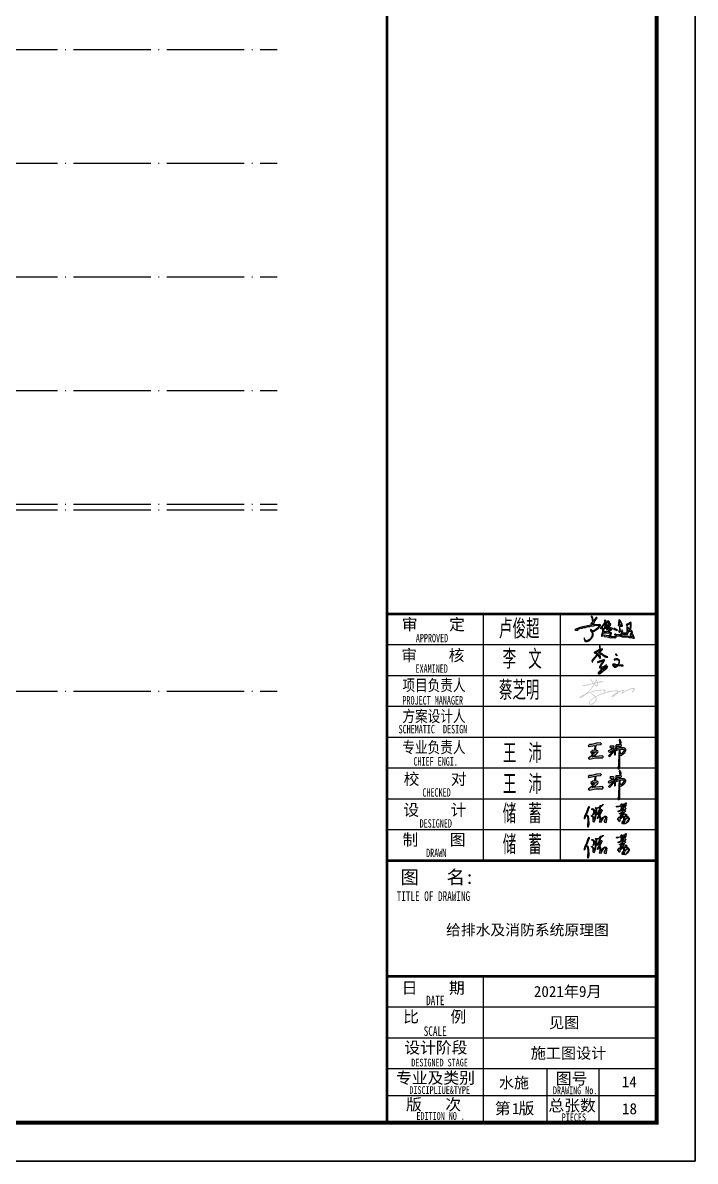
# Model space of a CAD drawing. Extents: x 27938 to 1507990, y 110129 to 923079.
# Drawn here: x 1298122 to 1315558, y 644286 to 673826 of the extents above; entities that cross this region are included whole.
import ezdxf
from ezdxf.enums import TextEntityAlignment as Align

# ---------------------------------------------------------------- set-up
doc = ezdxf.new("R2010")
doc.units = 0
doc.header["$LTSCALE"] = 1000
doc.header["$MEASUREMENT"] = 0
doc.linetypes.add('DASH', pattern=[0.35, 0.25, -0.1])
doc.linetypes.add('DOTE', pattern=[2.42, 2, -0.2, 0.02, -0.2])
for name, color, linetype in [('TWT', 7, 'Continuous'), ('TWT_TITLE', 7, 'Continuous'), ('图框', 140, 'Continuous'), ('图签文字', 147, 'Continuous'), ('电子签名-李文', 7, 'DASH'), ('签名-水', 7, 'Continuous')]:
    doc.layers.add(name, color=color, linetype=linetype)
doc.layers.add('可改文字', color=6, linetype='Continuous', lineweight=18)
doc.layers.add('图签', color=147, linetype='Continuous', lineweight=18)
doc.styles.add('宋体', font='', dxfattribs={"height": 50})
doc.styles.add('建筑图签-1', font='simhei.ttf', dxfattribs={"width": 0.7})
doc.styles.add('建筑图签-2', font='TXT.shx', dxfattribs={"width": 0.5, "bigfont": 'HZTXT.shx'})
doc.styles.get('宋体').set_extended_font_data('SimSun')

# ---------------------------------------------------------------- blocks, each defined once
blk = doc.blocks.new('ljc')
at = {"linetype": 'Continuous'}
h = blk.add_hatch(color=0, dxfattribs=at)
h.paths.add_polyline_path([(2022.8, 1567.7), (2018.8, 1563.7), (2019.8, 1561.7), (2023.8, 1561.7), (2021.8, 1551.7), (1954.8, 1537.7), (1932.8, 1529.7), (1929.8, 1526.7), (1928.8, 1524.7), (1930.8, 1522.7), (1943.8, 1523.7), (1945.8, 1525.7), (1941.8, 1527.7), (1959.8, 1534.7), (1966.8, 1534.7), (1974.8, 1537.7), (1984.8, 1538.7), (1997.8, 1542.7), (2009.8, 1543.7), (2017.8, 1546.7), (2024.8, 1545.7), (2034.8, 1548.7), (2060.8, 1549.7), (2051.8, 1536.7), (2041.8, 1527.7), (2027.8, 1520.7), (2022.8, 1520.7), (2017.8, 1525.7), (2014.8, 1526.7), (2012.8, 1524.7), (2012.8, 1520.7), (2018.8, 1515.7), (2021.8, 1507.7), (2021.8, 1493.7), (2011.8, 1476.7), (1999.8, 1468.7), (1987.8, 1466.7), (1981.8, 1472.7), (1979.8, 1479.7), (1977.8, 1481.7), (1977.8, 1474.7), (1980.8, 1467.7), (1987.8, 1462.7), (1993.8, 1462.7), (2004.8, 1466.7), (2017.8, 1477.7), (2026.8, 1492.7), (2027.8, 1503.7), (2024.8, 1516.7), (2032.8, 1517.7), (2053.8, 1532.7), (2066.8, 1548.7), (2066.8, 1551.7), (2063.8, 1554.7), (2028.8, 1552.7), (2035.8, 1574.7), (2048.8, 1590.7), (2046.8, 1592.7), (2042.8, 1591.7), (2027.8, 1572.7), (2024.8, 1588.7), (2020.8, 1596.7), (2017.8, 1598.7), (2016.8, 1596.7), (2019.8, 1589.7)])
h.paths.add_polyline_path([(2080.8, 1521.7), (2080.8, 1527.7), (2074.8, 1540.7), (2092.8, 1561.7), (2096.8, 1571.7), (2093.8, 1576.7), (2086.8, 1575.7), (2088.8, 1571.7), (2091.8, 1571.7), (2090.8, 1566.7), (2079.8, 1550.7), (2065.8, 1536.7), (2064.8, 1534.7), (2066.8, 1532.7), (2072.8, 1534.7), (2076.8, 1522.7), (2076.8, 1512.7), (2071.8, 1495.7), (2071.8, 1491.7), (2073.8, 1489.7), (2077.8, 1493.7), (2082.8, 1509.7), (2098.8, 1509.7), (2118.8, 1506.7), (2118.8, 1499.7), (2115.8, 1495.7), (2107.8, 1492.7), (2086.8, 1495.7), (2083.8, 1491.7), (2086.8, 1488.7), (2102.8, 1487.7), (2121.8, 1482.7), (2139.8, 1483.7), (2147.8, 1481.7), (2151.8, 1485.7), (2151.8, 1490.7), (2147.8, 1487.7), (2124.8, 1487.7), (2113.8, 1489.7), (2123.8, 1498.7), (2125.8, 1508.7), (2120.8, 1511.7), (2118.8, 1510.7), (2107.8, 1513.7), (2123.8, 1522.7), (2131.8, 1531.7), (2129.8, 1534.7), (2120.8, 1535.7), (2114.8, 1532.7), (2108.8, 1532.7), (2122.8, 1554.7), (2120.8, 1558.7), (2113.8, 1556.7), (2115.8, 1563.7), (2114.8, 1568.7), (2110.8, 1572.7), (2104.8, 1571.7), (2092.8, 1553.7)])
h.paths.add_polyline_path([(2088.8, 1534.7), (2096.8, 1534.7), (2111.8, 1550.7), (2115.8, 1551.7), (2110.8, 1542.7), (2098.8, 1527.7), (2100.8, 1525.7), (2113.8, 1527.7), (2120.8, 1530.7), (2123.8, 1529.7), (2117.8, 1523.7), (2100.8, 1514.7), (2083.8, 1513.7), (2083.8, 1517.7)], flags=16)
h.paths.add_polyline_path([(2092.8, 1536.7), (2094.8, 1539.7), (2102.8, 1545.7), (2095.8, 1536.7)], flags=16)
h.paths.add_polyline_path([(2092.8, 1543.7), (2093.8, 1548.7), (2105.8, 1567.7), (2108.8, 1568.7), (2110.8, 1566.7), (2107.8, 1553.7), (2103.8, 1549.7)], flags=16)
h.paths.add_polyline_path([(2140.8, 1533.7), (2137.8, 1532.7), (2136.8, 1530.7), (2141.8, 1526.7), (2154.8, 1521.7), (2157.8, 1522.7), (2152.8, 1527.7)])
h.paths.add_polyline_path([(2174.8, 1521.7), (2172.8, 1523.7), (2171.8, 1545.7), (2182.8, 1544.7), (2184.8, 1546.7), (2182.8, 1556.7), (2177.8, 1565.7), (2176.8, 1560.7), (2179.8, 1555.7), (2180.8, 1549.7), (2174.8, 1549.7), (2169.8, 1553.7), (2168.8, 1573.7), (2170.8, 1573.7), (2174.8, 1568.7), (2175.8, 1570.7), (2169.8, 1578.7), (2166.8, 1578.7), (2164.8, 1576.7), (2163.8, 1561.7), (2165.8, 1552.7), (2162.8, 1552.7), (2161.8, 1550.7), (2166.8, 1546.7), (2168.8, 1536.7), (2168.8, 1523.7), (2165.8, 1520.7), (2164.8, 1516.7), (2167.8, 1512.7), (2169.8, 1512.7), (2172.8, 1516.7), (2179.8, 1516.7), (2177.8, 1501.7), (2174.8, 1499.7), (2166.8, 1498.7), (2174.8, 1495.7), (2179.8, 1496.7), (2182.8, 1499.7), (2183.8, 1510.7), (2186.8, 1520.7), (2184.8, 1522.7)])
h.paths.add_polyline_path([(2232.8, 1541.7), (2232.8, 1563.7), (2230.8, 1566.7), (2214.8, 1557.7), (2209.8, 1556.7), (2205.8, 1551.7), (2210.8, 1547.7), (2210.8, 1550.7), (2228.8, 1559.7), (2227.8, 1541.7), (2226.8, 1536.7), (2223.8, 1532.7), (2219.8, 1533.7), (2212.8, 1541.7), (2210.8, 1542.7), (2208.8, 1540.7), (2208.8, 1507.7), (2188.8, 1507.7), (2186.8, 1505.7), (2190.8, 1502.7), (2212.8, 1502.7), (2216.8, 1510.7), (2221.8, 1515.7), (2231.8, 1517.7), (2233.8, 1512.7), (2233.8, 1504.7), (2226.8, 1504.7), (2231.8, 1501.7), (2231.8, 1499.7), (2227.8, 1496.7), (2228.8, 1492.7), (2238.8, 1494.7), (2242.8, 1488.7), (2242.8, 1485.7), (2211.8, 1491.7), (2188.8, 1491.7), (2178.8, 1493.7), (2175.8, 1495.7), (2166.8, 1495.7), (2163.8, 1497.7), (2153.8, 1498.7), (2146.8, 1502.7), (2143.8, 1502.7), (2142.8, 1500.7), (2143.8, 1497.7), (2152.8, 1493.7), (2173.8, 1490.7), (2185.8, 1486.7), (2210.8, 1486.7), (2221.8, 1483.7), (2229.8, 1483.7), (2242.8, 1479.7), (2248.8, 1479.7), (2250.8, 1481.7), (2243.8, 1495.7), (2245.8, 1498.7), (2237.8, 1502.7), (2238.8, 1512.7), (2236.8, 1519.7), (2232.8, 1522.7), (2223.8, 1521.7), (2213.8, 1515.7), (2211.8, 1521.7), (2212.8, 1535.7), (2219.8, 1529.7), (2227.8, 1529.7), (2229.8, 1531.7)])
at = {"color": 0, "linetype": 'Continuous', "elevation": 16426272}
for points in [[(1929.8, 1526.7), (1928.8, 1524.7), (1930.8, 1522.7), (1943.8, 1523.7), (1945.8, 1525.7), (1941.8, 1527.7), (1959.8, 1534.7), (1966.8, 1534.7), (1974.8, 1537.7), (1984.8, 1538.7), (1997.8, 1542.7), (2009.8, 1543.7), (2017.8, 1546.7), (2024.8, 1545.7), (2034.8, 1548.7), (2060.8, 1549.7), (2051.8, 1536.7), (2041.8, 1527.7), (2027.8, 1520.7), (2022.8, 1520.7), (2017.8, 1525.7), (2014.8, 1526.7), (2012.8, 1524.7), (2012.8, 1520.7), (2018.8, 1515.7), (2021.8, 1507.7), (2021.8, 1493.7), (2011.8, 1476.7), (1999.8, 1468.7), (1987.8, 1466.7), (1981.8, 1472.7), (1979.8, 1479.7), (1977.8, 1481.7), (1977.8, 1474.7), (1980.8, 1467.7), (1987.8, 1462.7), (1993.8, 1462.7), (2004.8, 1466.7), (2017.8, 1477.7), (2026.8, 1492.7), (2027.8, 1503.7), (2024.8, 1516.7), (2032.8, 1517.7), (2053.8, 1532.7), (2066.8, 1548.7), (2066.8, 1551.7), (2063.8, 1554.7), (2028.8, 1552.7), (2035.8, 1574.7), (2048.8, 1590.7), (2046.8, 1592.7), (2042.8, 1591.7), (2027.8, 1572.7), (2024.8, 1588.7), (2020.8, 1596.7), (2017.8, 1598.7), (2016.8, 1596.7), (2019.8, 1589.7), (2022.8, 1567.7), (2018.8, 1563.7), (2019.8, 1561.7), (2023.8, 1561.7), (2021.8, 1551.7), (1954.8, 1537.7), (1932.8, 1529.7), (1929.8, 1526.7)], [(2015.8, 1560.7), (2014.8, 1559.7), (2016.8, 1559.7), (2015.8, 1560.7)], [(2016.8, 1561.7), (2015.8, 1560.7), (2018.8, 1560.7), (2016.8, 1561.7)], [(2065.8, 1536.7), (2064.8, 1534.7), (2066.8, 1532.7), (2072.8, 1534.7), (2076.8, 1522.7), (2076.8, 1512.7), (2071.8, 1495.7), (2071.8, 1491.7), (2073.8, 1489.7), (2077.8, 1493.7), (2082.8, 1509.7), (2098.8, 1509.7), (2118.8, 1506.7), (2118.8, 1499.7), (2115.8, 1495.7), (2107.8, 1492.7), (2086.8, 1495.7), (2083.8, 1491.7), (2086.8, 1488.7), (2102.8, 1487.7), (2121.8, 1482.7), (2139.8, 1483.7), (2147.8, 1481.7), (2151.8, 1485.7), (2151.8, 1490.7), (2147.8, 1487.7), (2124.8, 1487.7), (2113.8, 1489.7), (2123.8, 1498.7), (2125.8, 1508.7), (2120.8, 1511.7), (2118.8, 1510.7), (2107.8, 1513.7), (2123.8, 1522.7), (2131.8, 1531.7), (2129.8, 1534.7), (2120.8, 1535.7), (2114.8, 1532.7), (2108.8, 1532.7), (2122.8, 1554.7), (2120.8, 1558.7), (2113.8, 1556.7), (2115.8, 1563.7), (2114.8, 1568.7), (2110.8, 1572.7), (2104.8, 1571.7), (2092.8, 1553.7), (2080.8, 1521.7), (2080.8, 1527.7), (2074.8, 1540.7), (2092.8, 1561.7), (2096.8, 1571.7), (2093.8, 1576.7), (2086.8, 1575.7), (2088.8, 1571.7), (2091.8, 1571.7), (2090.8, 1566.7), (2079.8, 1550.7), (2065.8, 1536.7)], [(2083.8, 1513.7), (2083.8, 1517.7), (2088.8, 1534.7), (2096.8, 1534.7), (2111.8, 1550.7), (2115.8, 1551.7), (2110.8, 1542.7), (2098.8, 1527.7), (2100.8, 1525.7), (2113.8, 1527.7), (2120.8, 1530.7), (2123.8, 1529.7), (2117.8, 1523.7), (2100.8, 1514.7), (2083.8, 1513.7)], [(2092.8, 1543.7), (2093.8, 1548.7), (2105.8, 1567.7), (2108.8, 1568.7), (2110.8, 1566.7), (2107.8, 1553.7), (2103.8, 1549.7), (2092.8, 1543.7)], [(2092.8, 1536.7), (2094.8, 1539.7), (2102.8, 1545.7), (2095.8, 1536.7), (2092.8, 1536.7)], [(2143.8, 1502.7), (2142.8, 1500.7), (2143.8, 1497.7), (2152.8, 1493.7), (2173.8, 1490.7), (2185.8, 1486.7), (2210.8, 1486.7), (2221.8, 1483.7), (2229.8, 1483.7), (2242.8, 1479.7), (2248.8, 1479.7), (2250.8, 1481.7), (2243.8, 1495.7), (2245.8, 1498.7), (2237.8, 1502.7), (2238.8, 1512.7), (2236.8, 1519.7), (2232.8, 1522.7), (2223.8, 1521.7), (2213.8, 1515.7), (2211.8, 1521.7), (2212.8, 1535.7), (2219.8, 1529.7), (2227.8, 1529.7), (2229.8, 1531.7), (2232.8, 1541.7), (2232.8, 1563.7), (2230.8, 1566.7), (2214.8, 1557.7), (2209.8, 1556.7), (2205.8, 1551.7), (2210.8, 1547.7), (2210.8, 1550.7), (2228.8, 1559.7), (2227.8, 1541.7), (2226.8, 1536.7), (2223.8, 1532.7), (2219.8, 1533.7), (2212.8, 1541.7), (2210.8, 1542.7), (2208.8, 1540.7), (2208.8, 1507.7), (2188.8, 1507.7), (2186.8, 1505.7), (2190.8, 1502.7), (2212.8, 1502.7), (2216.8, 1510.7), (2221.8, 1515.7), (2231.8, 1517.7), (2233.8, 1512.7), (2233.8, 1504.7), (2226.8, 1504.7), (2231.8, 1501.7), (2231.8, 1499.7), (2227.8, 1496.7), (2228.8, 1492.7), (2238.8, 1494.7), (2242.8, 1488.7), (2242.8, 1485.7), (2211.8, 1491.7), (2188.8, 1491.7), (2178.8, 1493.7), (2175.8, 1495.7), (2166.8, 1495.7), (2163.8, 1497.7), (2153.8, 1498.7), (2146.8, 1502.7), (2143.8, 1502.7)], [(2162.8, 1552.7), (2161.8, 1550.7), (2166.8, 1546.7), (2168.8, 1536.7), (2168.8, 1523.7), (2165.8, 1520.7), (2164.8, 1516.7), (2167.8, 1512.7), (2169.8, 1512.7), (2172.8, 1516.7), (2179.8, 1516.7), (2177.8, 1501.7), (2174.8, 1499.7), (2166.8, 1498.7), (2174.8, 1495.7), (2179.8, 1496.7), (2182.8, 1499.7), (2183.8, 1510.7), (2186.8, 1520.7), (2184.8, 1522.7), (2174.8, 1521.7), (2172.8, 1523.7), (2171.8, 1545.7), (2182.8, 1544.7), (2184.8, 1546.7), (2182.8, 1556.7), (2177.8, 1565.7), (2176.8, 1560.7), (2179.8, 1555.7), (2180.8, 1549.7), (2174.8, 1549.7), (2169.8, 1553.7), (2168.8, 1573.7), (2170.8, 1573.7), (2174.8, 1568.7), (2175.8, 1570.7), (2169.8, 1578.7), (2166.8, 1578.7), (2164.8, 1576.7), (2163.8, 1561.7), (2165.8, 1552.7), (2162.8, 1552.7)], [(2176.8, 1568.7), (2175.8, 1569.7), (2174.8, 1566.7), (2176.8, 1564.7), (2176.8, 1568.7)], [(2137.8, 1532.7), (2136.8, 1530.7), (2141.8, 1526.7), (2154.8, 1521.7), (2157.8, 1522.7), (2152.8, 1527.7), (2140.8, 1533.7), (2137.8, 1532.7)]]:
    blk.add_lwpolyline(points, dxfattribs=at)
blk = doc.blocks.new('A$C44B256A7')
at = {"layer": '电子签名-李文'}
h = blk.add_hatch(color=0, dxfattribs=at)
h.dxf.hatch_style = 1
h.paths.add_polyline_path([(934, -1198), (941, -1210), (956, -1216), (968, -1207), (992, -1199), (1012, -1194), (1037, -1192), (1054, -1200), (1076, -1215), (1093, -1230), (1096, -1243), (1095, -1265), (1092, -1286), (1086, -1310), (1075, -1335), (1059, -1365), (1039, -1388), (1024, -1405), (1007, -1416), (991, -1423), (973, -1429), (958, -1429), (945, -1423), (936, -1414), (927, -1402), (919, -1391), (910, -1376), (910, -1366), (915, -1361), (935, -1366), (957, -1369), (977, -1373), (1002, -1377), (1020, -1380), (1055, -1386), (1075, -1389), (1102, -1393), (1140, -1392), (1169, -1396), (1199, -1396), (1222, -1404), (1226, -1395), (1230, -1384), (1221, -1380), (1202, -1379), (1168, -1378), (1110, -1373), (1073, -1371), (1046, -1369), (997, -1351), (972, -1349), (946, -1344), (925, -1342), (903, -1340), (893, -1348), (890, -1366), (894, -1381), (897, -1390), (916, -1418), (935, -1434), (951, -1442), (978, -1445), (993, -1442), (1013, -1435), (1029, -1424), (1042, -1415), (1055, -1395), (1073, -1371), (1079, -1362), (1095, -1333), (1111, -1306), (1111, -1281), (1114, -1251), (1116, -1233), (1101, -1208), (1084, -1194), (1069, -1182), (1055, -1176), (1037, -1171), (1016, -1172), (990, -1176), (970, -1183), (958, -1186), (940, -1186), (934, -1191)])
h.paths.add_polyline_path([(987, -1030), (1007, -1049), (1020, -1066), (1032, -1071), (1036, -1064), (1030, -1052), (1020, -1039), (1013, -1028), (1006, -1017), (992, -1016), (986, -1024)])
h.paths.add_polyline_path([(395, -1278), (403, -1295), (420, -1295), (516, -1261), (580, -1237), (606, -1225), (604, -1242), (569, -1289), (521, -1338), (502, -1370), (469, -1415), (459, -1437), (466, -1461), (473, -1463), (505, -1473), (561, -1464), (589, -1463), (635, -1455), (656, -1452), (683, -1449), (699, -1446), (687, -1462), (666, -1475), (650, -1485), (642, -1496), (607, -1527), (583, -1544), (580, -1546), (575, -1557), (545, -1583), (532, -1592), (516, -1602), (509, -1608), (462, -1636), (449, -1640), (446, -1634), (474, -1608), (494, -1591), (506, -1568), (523, -1548), (531, -1543), (553, -1516), (584, -1491), (603, -1465), (635, -1430), (668, -1402), (694, -1383), (693, -1366), (669, -1376), (650, -1395), (619, -1417), (594, -1442), (569, -1472), (533, -1499), (492, -1545), (460, -1590), (425, -1625), (417, -1648), (432, -1658), (463, -1657), (488, -1643), (516, -1628), (543, -1606), (571, -1586), (603, -1554), (635, -1533), (664, -1502), (690, -1485), (715, -1464), (726, -1446), (732, -1424), (710, -1420), (656, -1427), (590, -1434), (534, -1446), (510, -1444), (492, -1444), (486, -1428), (519, -1384), (565, -1324), (604, -1274), (630, -1231), (626, -1201), (589, -1206), (563, -1218), (528, -1229), (519, -1232), (499, -1236), (473, -1243), (448, -1253), (428, -1261), (405, -1271), (394, -1276)])
edge = h.paths.add_edge_path()
edge.add_line((470, -744), (463, -751))
edge.add_line((479, -744), (470, -744))
edge.add_line((486, -757), (479, -744))
edge.add_line((488, -983), (488, -948))
edge.add_line((505, -985), (488, -983))
edge.add_line((531, -998), (505, -985))
edge.add_line((559, -1019), (531, -998))
edge.add_line((586, -1042), (559, -1019))
edge.add_line((649, -1079), (586, -1042))
edge.add_line((698, -1095), (649, -1079))
edge.add_line((735, -1105), (698, -1095))
edge.add_line((727, -1120), (735, -1105))
edge.add_line((692, -1122), (727, -1120))
edge.add_line((655, -1122), (692, -1122))
edge.add_line((675, -1107), (655, -1122))
edge.add_line((627, -1093), (675, -1107))
edge.add_line((570, -1058), (627, -1093))
edge.add_line((495, -1007), (570, -1058))
edge.add_line((490, -1012), (495, -1007))
edge.add_line((495, -1144), (490, -1012))
edge.add_line((491, -1152), (495, -1144))
edge.add_line((471, -1149), (491, -1152))
edge.add_line((413, -1057), (471, -1149))
edge.add_line((371, -1021), (413, -1057))
edge.add_line((341, -1002), (371, -1021))
edge.add_line((314, -991), (341, -1002))
edge.add_line((286, -969), (314, -991))
edge.add_line((297, -954), (286, -969))
edge.add_line((497, -860), (487, -865))
edge.add_line((563, -849), (497, -860))
edge.add_line((565, -866), (563, -849))
edge.add_line((448, -990), (471, -966))
edge.add_line((239, -1246), (448, -990))
edge.add_line((247, -1268), (239, -1246))
edge.add_line((227, -1272), (247, -1268))
edge.add_line((213, -1252), (227, -1272))
edge.add_line((221, -1213), (213, -1252))
edge.add_line((366, -1049), (221, -1213))
edge.add_line((531, -873), (487, -920))
edge.add_line((523, -874), (531, -873))
edge.add_line((444, -905), (468, -895))
edge.add_line((350, -952), (444, -905))
edge.add_line((322, -977), (350, -952))
edge.add_line((376, -998), (322, -977))
edge.add_line((410, -1028), (376, -998))
edge.add_line((430, -1046), (410, -1028))
edge.add_line((458, -1093), (430, -1046))
edge.add_line((476, -1116), (458, -1093))
edge.add_line((463, -751), (470, -938))
h = blk.add_hatch(color=0, dxfattribs=at)
h.dxf.hatch_style = 1
h.paths.add_polyline_path([(401, -1047), (383, -1031), (366, -1049), (221, -1213), (213, -1252), (227, -1272), (247, -1268), (239, -1246)])
h.paths.add_polyline_path([(414, -1032), (410, -1028), (397, -1017), (383, -1031), (401, -1047)])
h = blk.add_hatch(color=0, dxfattribs=at)
h.dxf.hatch_style = 1
h.paths.add_polyline_path([(322, -977), (350, -952), (444, -905), (468, -895), (468, -874), (297, -954), (286, -969), (314, -991), (341, -1002), (371, -1021), (383, -1031), (397, -1017), (376, -998)])
h = blk.add_hatch(color=0, dxfattribs=at)
h.dxf.hatch_style = 1
h.paths.add_polyline_path([(470, -938), (397, -1017), (414, -1031), (448, -990), (471, -966), (476, -1116), (458, -1093), (430, -1046), (414, -1032), (401, -1047), (413, -1057), (471, -1149), (491, -1152), (495, -1144), (490, -1012), (495, -1007), (570, -1058), (627, -1093), (675, -1107), (655, -1122), (692, -1122), (727, -1120), (735, -1105), (698, -1095), (649, -1079), (586, -1042), (559, -1019), (531, -998), (505, -985), (488, -983), (488, -948), (565, -866), (563, -849), (497, -860), (487, -865), (486, -757), (479, -744), (470, -744), (463, -751)])
h.paths.add_polyline_path([(487, -888), (535, -869), (487, -920)], flags=16)
h = blk.add_hatch(color=0, dxfattribs=at)
h.dxf.hatch_style = 1
h.paths.add_polyline_path([(604, -1432), (594, -1442), (576, -1464), (589, -1463), (607, -1460), (636, -1429)])
h.paths.add_polyline_path([(1055, -1386), (1061, -1387), (1073, -1371), (1055, -1370), (1043, -1384)])
at = {"layer": '电子签名-李文', "color": 0}
for p, q in [((366, -1049, 0), (221, -1213, 0)), ((239, -1246, 0), (448, -990, 0)), ((297, -954, 0), (286, -969, 0)), ((286, -969, 0), (314, -991, 0)), ((468, -874, 0), (297, -954, 0)), ((314, -991, 0), (341, -1002, 0)), ((322, -977, 0), (350, -952, 0)), ((376, -998, 0), (322, -977, 0)), ((341, -1002, 0), (371, -1021, 0)), ((350, -952, 0), (444, -905, 0)), ((470, -938, 0), (366, -1049, 0)), ((371, -1021, 0), (413, -1057, 0)), ((410, -1028, 0), (376, -998, 0)), ((430, -1046, 0), (410, -1028, 0)), ((413, -1057, 0), (471, -1149, 0)), ((458, -1093, 0), (430, -1046, 0)), ((444, -905, 0), (468, -895, 0)), ((448, -990, 0), (471, -966, 0)), ((476, -1116, 0), (458, -1093, 0)), ((470, -744, 0), (463, -751, 0)), ((463, -751, 0), (470, -938, 0)), ((479, -744, 0), (470, -744, 0)), ((471, -966, 0), (476, -1116, 0)), ((486, -757, 0), (479, -744, 0)), ((487, -865, 0), (486, -757, 0)), ((497, -860, 0), (487, -865, 0)), ((531, -873, 0), (487, -920, 0)), ((487, -888, 0), (523, -874, 0)), ((487, -920, 0), (487, -888, 0)), ((488, -948, 0), (565, -866, 0)), ((488, -983, 0), (488, -948, 0)), ((505, -985, 0), (488, -983, 0)), ((490, -1012, 0), (495, -1007, 0)), ((495, -1144, 0), (490, -1012, 0)), ((495, -1007, 0), (570, -1058, 0)), ((563, -849, 0), (497, -860, 0)), ((531, -998, 0), (505, -985, 0)), ((523, -874, 0), (531, -873, 0)), ((559, -1019, 0), (531, -998, 0)), ((586, -1042, 0), (559, -1019, 0)), ((565, -866, 0), (563, -849, 0)), ((570, -1058, 0), (627, -1093, 0)), ((649, -1079, 0), (586, -1042, 0)), ((627, -1093, 0), (675, -1107, 0)), ((698, -1095, 0), (649, -1079, 0)), ((675, -1107, 0), (655, -1122, 0)), ((735, -1105, 0), (698, -1095, 0)), ((727, -1120, 0), (735, -1105, 0)), ((221, -1213, 0), (213, -1252, 0)), ((213, -1252, 0), (227, -1272, 0)), ((227, -1272, 0), (247, -1268, 0)), ((247, -1268, 0), (239, -1246, 0)), ((471, -1149, 0), (491, -1152, 0)), ((491, -1152, 0), (495, -1144, 0)), ((655, -1122, 0), (692, -1122, 0)), ((692, -1122, 0), (727, -1120, 0))]:
    blk.add_line(p, q, dxfattribs=at)
at = {"layer": '电子签名-李文', "color": 0, "elevation": 0}
for points in [[(987, -1030), (1007, -1049), (1020, -1066), (1032, -1071), (1036, -1064), (1030, -1052), (1020, -1039), (1013, -1028), (1006, -1017), (992, -1016), (986, -1024), (987, -1030)], [(395, -1278), (403, -1295), (420, -1295), (516, -1261), (580, -1237), (606, -1225), (604, -1242), (569, -1289), (521, -1338), (502, -1370), (469, -1415), (459, -1437), (466, -1461), (473, -1463), (505, -1473), (561, -1464), (589, -1463), (635, -1455), (656, -1452), (683, -1449), (699, -1446), (687, -1462), (666, -1475), (650, -1485), (642, -1496), (607, -1527), (583, -1544), (580, -1546), (575, -1557), (545, -1583), (532, -1592), (516, -1602), (509, -1608), (462, -1636), (449, -1640), (446, -1634), (474, -1608), (494, -1591), (506, -1568), (523, -1548), (531, -1543), (553, -1516), (584, -1491), (603, -1465), (635, -1430), (668, -1402), (694, -1383), (693, -1366), (669, -1376), (650, -1395), (619, -1417), (594, -1442), (569, -1472), (533, -1499), (492, -1545), (460, -1590), (425, -1625), (417, -1648), (432, -1658), (463, -1657), (488, -1643), (516, -1628), (543, -1606), (571, -1586), (603, -1554), (635, -1533), (664, -1502), (690, -1485), (715, -1464), (726, -1446), (732, -1424), (710, -1420), (656, -1427), (590, -1434), (534, -1446), (510, -1444), (492, -1444), (486, -1428), (519, -1384), (565, -1324), (604, -1274), (630, -1231), (626, -1201), (589, -1206), (563, -1218), (528, -1229), (519, -1232), (499, -1236), (473, -1243), (448, -1253), (428, -1261), (405, -1271), (394, -1276), (395, -1278)], [(934, -1198), (941, -1210), (956, -1216), (968, -1207), (992, -1199), (1012, -1194), (1037, -1192), (1054, -1200), (1076, -1215), (1093, -1230), (1096, -1243), (1095, -1265), (1092, -1286), (1086, -1310), (1075, -1335), (1059, -1365), (1039, -1388), (1024, -1405), (1007, -1416), (991, -1423), (973, -1429), (958, -1429), (945, -1423), (936, -1414), (927, -1402), (919, -1391), (910, -1376), (910, -1366), (915, -1361), (935, -1366), (957, -1369), (977, -1373), (1002, -1377), (1020, -1380), (1055, -1386), (1075, -1389), (1102, -1393), (1140, -1392), (1169, -1396), (1199, -1396), (1222, -1404), (1226, -1395), (1230, -1384), (1221, -1380), (1202, -1379), (1168, -1378), (1110, -1373), (1073, -1371), (1046, -1369), (997, -1351), (972, -1349), (946, -1344), (925, -1342), (903, -1340), (893, -1348), (890, -1366), (894, -1381), (897, -1390), (916, -1418), (935, -1434), (951, -1442), (978, -1445), (993, -1442), (1013, -1435), (1029, -1424), (1042, -1415), (1055, -1395), (1073, -1371), (1079, -1362), (1095, -1333), (1111, -1306), (1111, -1281), (1114, -1251), (1116, -1233), (1101, -1208), (1084, -1194), (1069, -1182), (1055, -1176), (1037, -1171), (1016, -1172), (990, -1176), (970, -1183), (958, -1186), (940, -1186), (934, -1191), (934, -1198)]]:
    blk.add_lwpolyline(points, dxfattribs=at)
blk = doc.blocks.new('jhsarg')
at = {"linetype": 'Continuous'}
h = blk.add_hatch(color=256, dxfattribs=at)
h.paths.add_polyline_path([(375.5, 273), (366.5, 254), (364.5, 243), (362.5, 241), (363.5, 239), (364.5, 238), (367.5, 247), (366.5, 248), (376.5, 269), (384.5, 292), (388.5, 297), (386.5, 299), (381.5, 293)])
h.paths.add_polyline_path([(381.5, 251), (376.5, 258), (374.5, 258), (373.5, 256), (378.5, 251), (381.5, 238), (380.5, 200), (382.5, 199), (384.5, 213), (383.5, 242)])
h.paths.add_polyline_path([(410.5, 284), (403.5, 289), (399.5, 288), (399.5, 285), (404.5, 283), (405.5, 284), (409.5, 279), (409.5, 270), (404.5, 259), (407.5, 261), (411.5, 269), (412.5, 279)], flags=17)
h.paths.add_polyline_path([(441.5, 296), (452.5, 305), (454.5, 310), (447.5, 304), (439.5, 304), (437.5, 298), (433.5, 295), (424.5, 293), (418.5, 294), (416.5, 292), (420.5, 286), (420.5, 272), (417.5, 255), (410.5, 236), (408.5, 238), (408.5, 243), (405.5, 250), (400.5, 255), (397.5, 255), (397.5, 253), (403.5, 248), (405.5, 244), (405.5, 228), (408.5, 224), (410.5, 226), (414.5, 235), (421.5, 269), (421.5, 289), (435.5, 293), (435.5, 285), (426.5, 261), (429.5, 260), (433.5, 268), (439.5, 275), (441.5, 273), (438.5, 265), (424.5, 242), (428.5, 241), (429.5, 247), (433.5, 251), (435.5, 251), (438.5, 247), (439.5, 235), (436.5, 223), (440.5, 222), (451.5, 241), (457.5, 247), (463.5, 250), (466.5, 247), (466.5, 244), (460.5, 230), (460.5, 223), (464.5, 220), (467.5, 225), (470.5, 239), (469.5, 241), (471.5, 245), (466.5, 252), (461.5, 253), (451.5, 246), (442.5, 233), (441.5, 248), (438.5, 254), (435.5, 256), (439.5, 261), (448.5, 281), (447.5, 284), (445.5, 284), (439.5, 280), (437.5, 277), (435.5, 278)])
h.paths.add_polyline_path([(545.5, 311), (540.5, 311), (539.5, 308), (541.5, 305), (539.5, 303), (526.5, 300), (518.5, 300), (517.5, 298), (521.5, 295), (527.5, 298), (539.5, 300), (541.5, 295), (540.5, 284), (537.5, 281), (524.5, 276), (527.5, 273), (538.5, 278), (541.5, 277), (543.5, 280), (547.5, 282), (551.5, 279), (546.5, 274), (531.5, 265), (532.5, 263), (535.5, 263), (548.5, 271), (550.5, 270), (542.5, 261), (536.5, 257), (538.5, 252), (530.5, 247), (523.5, 239), (523.5, 235), (528.5, 234), (528.5, 229), (531.5, 227), (533.5, 229), (534.5, 236), (546.5, 247), (553.5, 250), (565.5, 250), (570.5, 244), (557.5, 236), (555.5, 237), (555.5, 241), (557.5, 246), (552.5, 246), (553.5, 234), (544.5, 223), (544.5, 218), (546.5, 216), (559.5, 215), (572.5, 224), (579.5, 235), (579.5, 241), (577.5, 246), (567.5, 254), (565.5, 259), (566.5, 261), (561.5, 263), (560.5, 261), (564.5, 255), (563.5, 253), (551.5, 253), (540.5, 247), (536.5, 243), (534.5, 244), (537.5, 249), (554.5, 262), (553.5, 265), (550.5, 265), (551.5, 267), (553.5, 265), (552.5, 268), (560.5, 276), (560.5, 278), (556.5, 281), (563.5, 287), (563.5, 289), (557.5, 291), (562.5, 304), (564.5, 317), (561.5, 317), (559.5, 313), (547.5, 308)])
h.paths.add_polyline_path([(558.5, 309), (558.5, 300), (554.5, 299), (550.5, 302), (546.5, 300), (548.5, 297), (552.5, 296), (550.5, 290), (544.5, 285), (542.5, 288), (543.5, 289), (544.5, 302)], flags=16)
h.paths.add_polyline_path([(552.5, 290), (553.5, 289), (551.5, 289)], flags=16)
h.paths.add_polyline_path([(549.5, 283), (550.5, 282), (548.5, 282)], flags=16)
h.paths.add_polyline_path([(553.5, 284), (554.5, 283), (552.5, 283), (553.5, 282), (551.5, 282), (552.5, 283)], flags=16)
h.paths.add_polyline_path([(571.5, 248), (575.5, 243), (576.5, 236), (567.5, 223), (559.5, 217), (555.5, 219), (555.5, 225), (556.5, 226), (557.5, 233), (571.5, 244)], flags=16)
h.paths.add_polyline_path([(550.5, 226), (553.5, 226), (554.5, 219), (549.5, 219), (549.5, 225)], flags=16)
for points in [[(363.5, 239), (362.5, 241), (364.5, 243), (366.5, 254), (375.5, 273), (381.5, 293), (386.5, 299), (388.5, 297), (384.5, 292), (376.5, 269), (366.5, 248), (367.5, 247), (364.5, 238), (363.5, 239)], [(397.5, 253), (397.5, 255), (400.5, 255), (405.5, 250), (408.5, 243), (408.5, 238), (410.5, 236), (417.5, 255), (420.5, 272), (420.5, 286), (416.5, 292), (418.5, 294), (424.5, 293), (433.5, 295), (437.5, 298), (439.5, 304), (447.5, 304), (454.5, 310), (452.5, 305), (441.5, 296), (435.5, 278), (437.5, 277), (439.5, 280), (445.5, 284), (447.5, 284), (448.5, 281), (439.5, 261), (435.5, 256), (438.5, 254), (441.5, 248), (442.5, 233), (451.5, 246), (461.5, 253), (466.5, 252), (471.5, 245), (469.5, 241), (470.5, 239), (467.5, 225), (464.5, 220), (460.5, 223), (460.5, 230), (466.5, 244), (466.5, 247), (463.5, 250), (457.5, 247), (451.5, 241), (440.5, 222), (436.5, 223), (439.5, 235), (438.5, 247), (435.5, 251), (433.5, 251), (429.5, 247), (428.5, 241), (424.5, 242), (438.5, 265), (441.5, 273), (439.5, 275), (433.5, 268), (429.5, 260), (426.5, 261), (435.5, 285), (435.5, 293), (421.5, 289), (421.5, 269), (414.5, 235), (410.5, 226), (408.5, 224), (405.5, 228), (405.5, 244), (403.5, 248), (397.5, 253)], [(399.5, 285), (399.5, 288), (403.5, 289), (410.5, 284), (412.5, 279), (411.5, 269), (407.5, 261), (404.5, 259), (409.5, 270), (409.5, 279), (405.5, 284), (404.5, 283), (399.5, 285)], [(517.5, 298), (518.5, 300), (526.5, 300), (539.5, 303), (541.5, 305), (539.5, 308), (540.5, 311), (545.5, 311), (547.5, 308), (559.5, 313), (561.5, 317), (564.5, 317), (562.5, 304), (557.5, 291), (563.5, 289), (563.5, 287), (556.5, 281), (560.5, 278), (560.5, 276), (552.5, 268), (554.5, 262), (537.5, 249), (534.5, 244), (536.5, 243), (540.5, 247), (551.5, 253), (563.5, 253), (564.5, 255), (560.5, 261), (561.5, 263), (566.5, 261), (565.5, 259), (567.5, 254), (577.5, 246), (579.5, 241), (579.5, 235), (572.5, 224), (559.5, 215), (546.5, 216), (544.5, 218), (544.5, 223), (553.5, 234), (552.5, 246), (557.5, 246), (555.5, 241), (555.5, 237), (557.5, 236), (570.5, 244), (565.5, 250), (553.5, 250), (546.5, 247), (534.5, 236), (533.5, 229), (531.5, 227), (528.5, 229), (528.5, 234), (523.5, 235), (523.5, 239), (530.5, 247), (538.5, 252), (536.5, 257), (542.5, 261), (550.5, 270), (548.5, 271), (535.5, 263), (532.5, 263), (531.5, 265), (546.5, 274), (551.5, 279), (547.5, 282), (543.5, 280), (541.5, 277), (538.5, 278), (527.5, 273), (524.5, 276), (537.5, 281), (540.5, 284), (541.5, 295), (539.5, 300), (527.5, 298), (521.5, 295), (517.5, 298)], [(543.5, 289), (542.5, 288), (544.5, 285), (550.5, 290), (552.5, 296), (548.5, 297), (546.5, 300), (550.5, 302), (554.5, 299), (558.5, 300), (558.5, 309), (544.5, 302), (543.5, 289)], [(549.5, 283), (548.5, 282), (550.5, 282), (549.5, 283)], [(552.5, 290), (551.5, 289), (553.5, 289), (552.5, 290)], [(552.5, 283), (551.5, 282), (553.5, 282), (552.5, 283)], [(553.5, 284), (552.5, 283), (554.5, 283), (553.5, 284)], [(373.5, 256), (374.5, 258), (376.5, 258), (381.5, 251), (383.5, 242), (384.5, 213), (382.5, 199), (380.5, 200), (381.5, 238), (378.5, 251), (373.5, 256)], [(550.5, 226), (549.5, 225), (549.5, 219), (554.5, 219), (553.5, 226), (550.5, 226)], [(551.5, 267), (550.5, 265), (553.5, 265), (551.5, 267)], [(556.5, 226), (555.5, 225), (555.5, 219), (559.5, 217), (567.5, 223), (576.5, 236), (575.5, 243), (571.5, 248), (571.5, 244), (557.5, 233), (556.5, 226)]]:
    blk.add_lwpolyline(points, dxfattribs=at)
blk = doc.blocks.new('王沛')
h = blk.add_hatch(color=7)
h.paths.add_polyline_path([(205, 110), (204, 111), (202, 111), (187, 96), (190, 92), (198, 100)])
h.paths.add_polyline_path([(141, 110), (141, 111), (143, 110), (140, 108)], flags=16)
h.paths.add_polyline_path([(130, 110), (135, 110), (134, 102), (129, 107)], flags=16)
h.paths.add_polyline_path([(232, 120), (238, 120), (243, 118), (243, 115), (233, 103), (230, 103), (229, 113), (230, 119)], flags=16)
h.paths.add_polyline_path([(206, 120), (205, 121), (201, 121), (187, 114), (186, 111), (191, 109), (201, 115), (205, 115), (207, 117)])
h.paths.add_polyline_path([(206, 130), (205, 131), (193, 131), (191, 128), (196, 125), (203, 124), (207, 127)])
h.paths.add_polyline_path([(159, 141), (158, 142), (144, 141), (126, 136), (118, 136), (113, 132), (115, 129), (137, 133), (136, 116), (130, 115), (123, 110), (123, 108), (130, 99), (114, 86), (120, 83), (140, 88), (165, 88), (168, 91), (168, 93), (165, 96), (128, 92), (135, 97), (138, 97), (148, 107), (150, 111), (148, 114), (141, 116), (141, 129), (144, 135), (158, 136), (161, 139)])
h.paths.add_polyline_path([(229, 153), (228, 154), (225, 153), (227, 137), (225, 135), (215, 135), (212, 132), (214, 130), (226, 130), (225, 123), (222, 123), (213, 118), (218, 127), (217, 128), (213, 126), (209, 121), (207, 110), (208, 99), (210, 98), (212, 100), (212, 113), (220, 117), (226, 118), (224, 105), (223, 62), (222, 55), (219, 54), (222, 49), (225, 49), (227, 51), (228, 98), (233, 98), (245, 108), (249, 115), (249, 119), (242, 124), (230, 125), (231, 130), (234, 132), (234, 134), (231, 136), (232, 144)])
at = {"color": 7, "linetype": 'Continuous', "elevation": 7849739}
for points in [[(159, 141), (158, 142), (144, 141), (126, 136), (118, 136), (113, 132), (115, 129), (137, 133), (136, 116), (130, 115), (123, 110), (123, 108), (130, 99), (114, 86), (120, 83), (140, 88), (165, 88), (168, 91), (168, 93), (165, 96), (128, 92), (135, 97), (138, 97), (148, 107), (150, 111), (148, 114), (141, 116), (141, 129), (144, 135), (158, 136), (161, 139), (159, 141)], [(206, 130), (205, 131), (193, 131), (191, 128), (196, 125), (203, 124), (207, 127), (206, 130)], [(229, 153), (228, 154), (225, 153), (227, 137), (225, 135), (215, 135), (212, 132), (214, 130), (226, 130), (225, 123), (222, 123), (213, 118), (218, 127), (217, 128), (213, 126), (209, 121), (207, 110), (208, 99), (210, 98), (212, 100), (212, 113), (220, 117), (226, 118), (224, 105), (223, 62), (222, 55), (219, 54), (222, 49), (225, 49), (227, 51), (228, 98), (233, 98), (245, 108), (249, 115), (249, 119), (242, 124), (230, 125), (231, 130), (234, 132), (234, 134), (231, 136), (232, 144), (229, 153)], [(130, 110), (135, 110), (134, 102), (129, 107), (130, 110)], [(141, 110), (141, 111), (143, 110), (140, 108), (141, 110)], [(206, 120), (205, 121), (201, 121), (187, 114), (186, 111), (191, 109), (201, 115), (205, 115), (207, 117), (206, 120)], [(205, 110), (204, 111), (202, 111), (187, 96), (190, 92), (198, 100), (205, 110)], [(232, 120), (238, 120), (243, 118), (243, 115), (233, 103), (230, 103), (229, 113), (230, 119), (232, 120)]]:
    blk.add_lwpolyline(points, dxfattribs=at)

msp = doc.modelspace()

# ---------------------------------------------------------------- hatches: boundary and pattern name
at = {"layer": '签名-水', "linetype": 'Continuous'}
h = msp.add_hatch(color=0, dxfattribs=at)
h.dxf.hatch_style = 1
h.paths.add_polyline_path([(1312972.7, 656704.5), (1312972.7, 656710.5), (1312978.7, 656716.5), (1312976.7, 656720.5), (1312984.7, 656726.5), (1313000.7, 656750.5), (1313010.7, 656714.5)], flags=16)
h.paths.add_polyline_path([(1312954.7, 656666.5), (1312954.7, 656672.5), (1312964.7, 656682.5), (1312974.7, 656682.5), (1313000.7, 656690.5), (1313014.7, 656690.5), (1313016.7, 656652.5), (1313012.7, 656638.5), (1313008.7, 656634.5), (1312996.7, 656632.5), (1312968.7, 656650.5)], flags=16)
h.paths.add_polyline_path([(1312822.7, 656164.5), (1312828.7, 656194.5), (1312836.7, 656202.5), (1312836.7, 656210.5), (1312844.7, 656214.5), (1312848.7, 656230.5), (1312854.7, 656232.5), (1312866.7, 656246.5), (1312874.7, 656250.5), (1312892.7, 656274.5), (1312902.7, 656276.5), (1312918.7, 656292.5), (1312930.7, 656298.5), (1312938.7, 656308.5), (1312954.7, 656312.5), (1312960.7, 656318.5), (1312964.7, 656318.5), (1312966.7, 656310.5), (1312972.7, 656304.5), (1312974.7, 656286.5), (1312978.7, 656278.5), (1312976.7, 656248.5), (1312946.7, 656204.5), (1312942.7, 656204.5), (1312918.7, 656180.5), (1312914.7, 656180.5), (1312886.7, 656160.5), (1312878.7, 656160.5), (1312870.7, 656154.5), (1312832.7, 656154.5)], flags=16)
h.paths.add_polyline_path([(1312802.7, 656174.5), (1312800.7, 656172.5), (1312806.7, 656152.5), (1312820.7, 656138.5), (1312840.7, 656132.5), (1312872.7, 656130.5), (1312876.7, 656134.5), (1312906.7, 656142.5), (1312920.7, 656150.5), (1312926.7, 656158.5), (1312936.7, 656162.5), (1312946.7, 656174.5), (1312950.7, 656172.5), (1312952.7, 656178.5), (1312974.7, 656198.5), (1312974.7, 656202.5), (1312982.7, 656210.5), (1312996.7, 656234.5), (1313002.7, 656264.5), (1313008.7, 656274.5), (1313000.7, 656284.5), (1312996.7, 656306.5), (1312992.7, 656310.5), (1312990.7, 656320.5), (1312984.7, 656326.5), (1312984.7, 656332.5), (1312990.7, 656332.5), (1313002.7, 656342.5), (1313018.7, 656348.5), (1313024.7, 656356.5), (1313032.7, 656356.5), (1313040.7, 656362.5), (1313062.7, 656368.5), (1313066.7, 656374.5), (1313072.7, 656374.5), (1313090.7, 656384.5), (1313098.7, 656384.5), (1313100.7, 656388.5), (1313110.7, 656390.5), (1313122.7, 656398.5), (1313130.7, 656398.5), (1313138.7, 656404.5), (1313174.7, 656414.5), (1313178.7, 656418.5), (1313198.7, 656422.5), (1313208.7, 656428.5), (1313216.7, 656428.5), (1313242.7, 656438.5), (1313252.7, 656438.5), (1313272.7, 656448.5), (1313282.7, 656446.5), (1313294.7, 656452.5), (1313318.7, 656456.5), (1313322.7, 656460.5), (1313328.7, 656458.5), (1313334.7, 656462.5), (1313362.7, 656464.5), (1313370.7, 656468.5), (1313506.7, 656480.5), (1313528.7, 656478.5), (1313538.7, 656474.5), (1313542.7, 656468.5), (1313538.7, 656460.5), (1313530.7, 656458.5), (1313522.7, 656450.5), (1313510.7, 656446.5), (1313448.7, 656404.5), (1313440.7, 656394.5), (1313428.7, 656388.5), (1313420.7, 656378.5), (1313416.7, 656378.5), (1313412.7, 656370.5), (1313404.7, 656370.5), (1313400.7, 656366.5), (1313404.7, 656362.5), (1313388.7, 656348.5), (1313390.7, 656336.5), (1313402.7, 656326.5), (1313410.7, 656332.5), (1313418.7, 656332.5), (1313428.7, 656340.5), (1313436.7, 656342.5), (1313464.7, 656364.5), (1313474.7, 656368.5), (1313478.7, 656374.5), (1313486.7, 656374.5), (1313500.7, 656386.5), (1313508.7, 656388.5), (1313556.7, 656432.5), (1313566.7, 656450.5), (1313574.7, 656458.5), (1313580.7, 656456.5), (1313586.7, 656462.5), (1313604.7, 656466.5), (1313606.7, 656470.5), (1313614.7, 656470.5), (1313622.7, 656476.5), (1313650.7, 656484.5), (1313682.7, 656484.5), (1313678.7, 656472.5), (1313670.7, 656462.5), (1313654.7, 656454.5), (1313642.7, 656436.5), (1313646.7, 656420.5), (1313654.7, 656416.5), (1313664.7, 656416.5), (1313670.7, 656424.5), (1313676.7, 656424.5), (1313718.7, 656454.5), (1313732.7, 656458.5), (1313750.7, 656476.5), (1313766.7, 656480.5), (1313772.7, 656488.5), (1313776.7, 656486.5), (1313828.7, 656510.5), (1313836.7, 656510.5), (1313862.7, 656522.5), (1313902.7, 656532.5), (1313906.7, 656536.5), (1313928.7, 656536.5), (1313948.7, 656542.5), (1313962.7, 656538.5), (1313962.7, 656528.5), (1313952.7, 656516.5), (1313952.7, 656510.5), (1313944.7, 656502.5), (1313940.7, 656492.5), (1313928.7, 656484.5), (1313914.7, 656462.5), (1313918.7, 656450.5), (1313926.7, 656442.5), (1313934.7, 656444.5), (1313956.7, 656470.5), (1313962.7, 656484.5), (1313976.7, 656500.5), (1313976.7, 656504.5), (1313984.7, 656512.5), (1313994.7, 656530.5), (1313994.7, 656546.5), (1313982.7, 656560.5), (1313964.7, 656564.5), (1313916.7, 656562.5), (1313900.7, 656554.5), (1313890.7, 656556.5), (1313852.7, 656540.5), (1313830.7, 656536.5), (1313822.7, 656528.5), (1313794.7, 656520.5), (1313768.7, 656504.5), (1313758.7, 656502.5), (1313744.7, 656490.5), (1313738.7, 656490.5), (1313732.7, 656484.5), (1313708.7, 656474.5), (1313714.7, 656486.5), (1313706.7, 656506.5), (1313694.7, 656506.5), (1313688.7, 656510.5), (1313668.7, 656510.5), (1313622.7, 656500.5), (1313608.7, 656492.5), (1313568.7, 656478.5), (1313562.7, 656490.5), (1313546.7, 656498.5), (1313538.7, 656496.5), (1313534.7, 656502.5), (1313510.7, 656504.5), (1313478.7, 656502.5), (1313472.7, 656498.5), (1313452.7, 656500.5), (1313438.7, 656498.5), (1313432.7, 656494.5), (1313396.7, 656494.5), (1313384.7, 656490.5), (1313380.7, 656492.5), (1313372.7, 656486.5), (1313352.7, 656488.5), (1313332.7, 656484.5), (1313326.7, 656480.5), (1313276.7, 656472.5), (1313272.7, 656466.5), (1313246.7, 656462.5), (1313214.7, 656450.5), (1313174.7, 656440.5), (1313168.7, 656434.5), (1313164.7, 656436.5), (1313140.7, 656424.5), (1313128.7, 656422.5), (1313090.7, 656404.5), (1313084.7, 656404.5), (1313070.7, 656394.5), (1313064.7, 656394.5), (1313056.7, 656388.5), (1313048.7, 656388.5), (1313026.7, 656374.5), (1313016.7, 656372.5), (1313006.7, 656362.5), (1313000.7, 656362.5), (1312996.7, 656356.5), (1312990.7, 656356.5), (1312970.7, 656344.5), (1312956.7, 656366.5), (1312932.7, 656390.5), (1312908.7, 656408.5), (1312898.7, 656412.5), (1312886.7, 656424.5), (1312854.7, 656424.5), (1312850.7, 656420.5), (1312864.7, 656404.5), (1312886.7, 656392.5), (1312892.7, 656392.5), (1312936.7, 656356.5), (1312950.7, 656338.5), (1312950.7, 656332.5), (1312934.7, 656324.5), (1312920.7, 656312.5), (1312912.7, 656310.5), (1312904.7, 656300.5), (1312894.7, 656296.5), (1312884.7, 656284.5), (1312874.7, 656280.5), (1312826.7, 656230.5), (1312810.7, 656200.5), (1312810.7, 656192.5), (1312804.7, 656186.5)])
h.paths.add_polyline_path([(1312560.7, 656326.5), (1312558.7, 656324.5), (1312558.7, 656314.5), (1312568.7, 656306.5), (1312590.7, 656308.5), (1312618.7, 656322.5), (1312622.7, 656328.5), (1312636.7, 656330.5), (1312646.7, 656340.5), (1312654.7, 656342.5), (1312662.7, 656352.5), (1312674.7, 656356.5), (1312678.7, 656364.5), (1312684.7, 656364.5), (1312724.7, 656398.5), (1312728.7, 656398.5), (1312734.7, 656406.5), (1312746.7, 656408.5), (1312764.7, 656420.5), (1312776.7, 656422.5), (1312796.7, 656432.5), (1312808.7, 656432.5), (1312814.7, 656438.5), (1312828.7, 656440.5), (1312834.7, 656446.5), (1312854.7, 656448.5), (1312868.7, 656456.5), (1312872.7, 656454.5), (1312876.7, 656458.5), (1312900.7, 656462.5), (1312946.7, 656478.5), (1312958.7, 656478.5), (1313040.7, 656496.5), (1313046.7, 656494.5), (1313076.7, 656500.5), (1313116.7, 656498.5), (1313122.7, 656502.5), (1313174.7, 656502.5), (1313206.7, 656496.5), (1313202.7, 656488.5), (1313192.7, 656480.5), (1313190.7, 656470.5), (1313196.7, 656462.5), (1313206.7, 656462.5), (1313224.7, 656480.5), (1313232.7, 656502.5), (1313226.7, 656514.5), (1313206.7, 656522.5), (1313184.7, 656524.5), (1313172.7, 656520.5), (1313164.7, 656524.5), (1313116.7, 656524.5), (1313096.7, 656520.5), (1313086.7, 656522.5), (1313076.7, 656518.5), (1313066.7, 656520.5), (1313058.7, 656516.5), (1313050.7, 656518.5), (1313016.7, 656514.5), (1313004.7, 656508.5), (1312996.7, 656510.5), (1312980.7, 656504.5), (1312954.7, 656502.5), (1312950.7, 656498.5), (1312948.7, 656500.5), (1312892.7, 656482.5), (1312874.7, 656480.5), (1312866.7, 656474.5), (1312848.7, 656472.5), (1312846.7, 656468.5), (1312780.7, 656446.5), (1312796.7, 656466.5), (1312854.7, 656524.5), (1312886.7, 656570.5), (1312898.7, 656582.5), (1312900.7, 656592.5), (1312908.7, 656596.5), (1312940.7, 656646.5), (1312956.7, 656630.5), (1312982.7, 656614.5), (1312992.7, 656604.5), (1313010.7, 656602.5), (1313022.7, 656612.5), (1313030.7, 656624.5), (1313028.7, 656628.5), (1313032.7, 656636.5), (1313036.7, 656668.5), (1313036.7, 656688.5), (1313032.7, 656692.5), (1313034.7, 656696.5), (1313046.7, 656700.5), (1313052.7, 656698.5), (1313058.7, 656702.5), (1313078.7, 656702.5), (1313084.7, 656706.5), (1313094.7, 656704.5), (1313104.7, 656710.5), (1313144.7, 656714.5), (1313158.7, 656724.5), (1313158.7, 656738.5), (1313150.7, 656746.5), (1313136.7, 656746.5), (1313102.7, 656734.5), (1313088.7, 656736.5), (1313068.7, 656726.5), (1313028.7, 656718.5), (1313016.7, 656754.5), (1313012.7, 656788.5), (1313000.7, 656794.5), (1312986.7, 656792.5), (1312982.7, 656788.5), (1312974.7, 656762.5), (1312966.7, 656750.5), (1312964.7, 656740.5), (1312944.7, 656698.5), (1312938.7, 656700.5), (1312934.7, 656696.5), (1312924.7, 656700.5), (1312858.7, 656786.5), (1312846.7, 656796.5), (1312838.7, 656796.5), (1312832.7, 656792.5), (1312834.7, 656774.5), (1312868.7, 656738.5), (1312902.7, 656688.5), (1312890.7, 656686.5), (1312886.7, 656682.5), (1312858.7, 656678.5), (1312854.7, 656674.5), (1312844.7, 656674.5), (1312800.7, 656662.5), (1312794.7, 656664.5), (1312792.7, 656660.5), (1312750.7, 656656.5), (1312734.7, 656650.5), (1312716.7, 656650.5), (1312704.7, 656644.5), (1312692.7, 656644.5), (1312686.7, 656648.5), (1312682.7, 656644.5), (1312644.7, 656644.5), (1312640.7, 656640.5), (1312640.7, 656622.5), (1312648.7, 656612.5), (1312682.7, 656614.5), (1312690.7, 656610.5), (1312696.7, 656618.5), (1312720.7, 656626.5), (1312726.7, 656624.5), (1312748.7, 656632.5), (1312768.7, 656632.5), (1312774.7, 656636.5), (1312782.7, 656636.5), (1312786.7, 656640.5), (1312792.7, 656638.5), (1312824.7, 656648.5), (1312832.7, 656646.5), (1312848.7, 656650.5), (1312852.7, 656656.5), (1312870.7, 656656.5), (1312880.7, 656662.5), (1312888.7, 656660.5), (1312894.7, 656666.5), (1312920.7, 656668.5), (1312924.7, 656666.5), (1312924.7, 656660.5), (1312914.7, 656648.5), (1312912.7, 656640.5), (1312904.7, 656634.5), (1312898.7, 656618.5), (1312880.7, 656596.5), (1312868.7, 656574.5), (1312860.7, 656568.5), (1312832.7, 656530.5), (1312756.7, 656452.5), (1312726.7, 656426.5), (1312674.7, 656402.5), (1312660.7, 656392.5), (1312646.7, 656388.5), (1312638.7, 656380.5), (1312616.7, 656370.5), (1312600.7, 656356.5), (1312592.7, 656356.5), (1312574.7, 656336.5)])

# ---------------------------------------------------------------- linework, layer by layer
at = {"layer": 'TWT', "color": 8, "linetype": 'DOTE'}
for p, q in [((1192957.9, 673135.9), (1304719.7, 673135.9)), ((1192957.9, 670185.9), (1304719.7, 670185.9)), ((1192957.9, 667235.9), (1304719.7, 667235.9)), ((1192957.9, 664285.9), (1304719.7, 664285.9)), ((1192957.9, 661335.9), (1304719.7, 661335.9)), ((1192957.9, 661185.9), (1304719.7, 661185.9)), ((1192957.9, 656485.9), (1304719.7, 656485.9))]:
    msp.add_line(p, q, dxfattribs=at)
at = {"layer": 'TWT_TITLE'}
msp.add_lwpolyline([(1189457.9, 644285.9), (1315557.9, 644285.9), (1315557.9, 703685.9), (1189457.9, 703685.9)], close=True, dxfattribs=at)
at = {"layer": 'TWT_TITLE', "const_width": 100}
msp.add_lwpolyline([(1191957.9, 645285.9), (1314557.9, 645285.9), (1314557.9, 702685.9), (1191957.9, 702685.9)], close=True, dxfattribs=at)
at = {"layer": 'TWT_TITLE', "const_width": 80}
msp.add_lwpolyline([(1314557.9, 645285.9), (1314557.9, 702685.9)], dxfattribs=at)
at = {"layer": '图框'}
msp.add_lwpolyline([(1189457.9, 703685.9), (1315557.9, 703685.9), (1315557.9, 644285.9), (1189457.9, 644285.9)], close=True, dxfattribs=at)
msp.add_lwpolyline([(1189457.9, 703685.9), (1315557.9, 703685.9), (1315557.9, 644285.9), (1189457.9, 644285.9)], close=True, dxfattribs=at)
at = {"layer": '图框', "const_width": 100}
msp.add_lwpolyline([(1314557.9, 645285.9), (1314557.9, 702685.9), (1191957.9, 702685.9), (1191957.9, 645285.9)], close=True, dxfattribs=at)
at = {"layer": '图框'}
for points, const_width in [([(1307562.9, 645285.9), (1307562.9, 702685.9)], 70), ([(1314562.9, 658486.2), (1307562.9, 658486.2)], 70), ([(1307562.9, 658486.2), (1314562.9, 658486.2)], 70), ([(1310062.4, 652086.2), (1310062.9, 658486.2)], 35), ([(1312062.9, 652086.2), (1312062.9, 658486.2)], 35), ([(1307562.9, 657686.2), (1314562.9, 657686.2)], 35), ([(1307562.9, 656886.2), (1314562.9, 656886.2)], 35), ([(1307562.9, 656086.2), (1314562.9, 656086.2)], 35), ([(1307562.9, 655286.2), (1314562.9, 655286.2)], 35), ([(1307562.9, 654486.2), (1314562.9, 654486.2)], 35), ([(1307562.9, 653686.2), (1314562.9, 653686.2)], 35), ([(1307562.9, 652886.2), (1314562.9, 652886.2)], 35), ([(1307562.9, 652086.2), (1314562.9, 652086.2)], 70), ([(1307562.9, 649086.2), (1314562.9, 649086.2)], 70), ([(1310062.9, 646686.2), (1310062.9, 649086.2)], 35), ([(1307562.9, 648286.2), (1314562.9, 648286.2)], 35), ([(1307562.9, 647486.2), (1314562.9, 647486.2)], 35), ([(1307562.9, 646686.2), (1314562.9, 646686.2)], 35), ([(1307562.9, 646686.2), (1314062.9, 646686.2)], 35), ([(1310062.9, 645286.2), (1310062.9, 646686.2)], 35), ([(1311712.9, 645286.2), (1311712.9, 646686.2)], 35), ([(1311712.9, 645286.2), (1311712.9, 646686.2)], 35), ([(1311712.9, 645286.2), (1311712.9, 646686.2)], 35), ([(1313062.9, 645285.9), (1313062.9, 646685.9)], 35), ([(1307562.9, 645986.2), (1311712.9, 645986.2)], 35), ([(1311712.9, 645985.9), (1314562.9, 645985.9)], 35)]:
    msp.add_lwpolyline(points, dxfattribs=dict(at, const_width=const_width))

# ---------------------------------------------------------------- block references
at = {"xscale": 7.2, "yscale": 7.2, "zscale": 7.2}
for p in [(1311965.3, 654116.9, -56518120.8), (1311965.3, 653316.9, -56518120.8)]:
    msp.add_blockref('王沛', p, dxfattribs=at)
at = {"layer": '签名-水', "color": 0, "linetype": 'Continuous'}
for name, p, xscale, yscale, zscale in [('ljc', (1303182, 650752.8, -78846105.6), 4.799999999813735, 4.799999999813735, 4.799999999813735), ('jhsarg', (1310720.2, 651876), 5.4, 5.4, 5.4), ('jhsarg', (1310720.2, 651076), 5.4, 5.4, 5.4)]:
    msp.add_blockref(name, p, dxfattribs=dict(at, xscale=xscale, yscale=yscale, zscale=zscale))
at = {"layer": '签名-水', "color": 0, "xscale": 0.8, "yscale": 0.8, "zscale": 0.8}
msp.add_blockref('A$C44B256A7', (1312705.4, 658259.7, 0), dxfattribs=at)

# ---------------------------------------------------------------- texts
at = {"layer": '可改文字', "color": 3, "style": '宋体'}
msp.add_text('给排水及消防系统原理图', height=281.283, dxfattribs=at).set_placement((1311207.1, 650294), align=Align.MIDDLE)
at = {"layer": '图框', "style": '建筑图签-1', "width": 0.7}
for s, height, p in [('APPROVED ', 220, (1308313.5, 657750.6)), ('EXAMINED  ', 220, (1308304.9, 656960, -1799)), ('PROJECT MANAGER', 220, (1307966.7, 656133.8, -1799)), ('SCHEMATIC  DESIGN', 220, (1307865.5, 655387.2, -1799)), ('TITLE OF DRAWING', 250, (1307816.9, 651038.4)), ('DATE', 250, (1308579.3, 648335)), ('SCALE', 250, (1308518.1, 647535.8)), ('DESIGNED STAGE', 200, (1308195.5, 646745.7)), ('DISCIPLIUE&TYPE', 200, (1308145.7, 646033)), ('DRAWING No.', 200, (1311867.9, 646025.8)), ('EDITION NO .', 200, (1308329.4, 645360)), ('PIECES', 200, (1312096.6, 645325.8))]:
    msp.add_text(s, height=height, dxfattribs=at).set_placement(p)
for s, p in [('CHIEF ENGI.', (1308827.4, 654660.7)), ('CHECKED  ', (1308955.9, 653854.6)), ('DESIGNED ', (1308882.4, 653051.3)), (' DRAWN   ', (1308947.4, 652286.4))]:
    msp.add_text(s, height=220, dxfattribs=at).set_placement(p, align=Align.MIDDLE)
at = {"layer": '图签', "color": 2, "style": '宋体'}
for s, height, p in [('2021年9月', 286.68, (1311372.8, 648547.6)), ('见图', 286.68, (1311769.3, 647739.9)), ('施工图设计', 286.68, (1311295.2, 646947.6)), ('水施', 286.68, (1310467.1, 646178.7)), ('1', 286.7, (1310806.2, 645510.9)), ('18', 286.68, (1313659.4, 645504.9))]:
    msp.add_text(s, height=height, dxfattribs=at).set_placement(p)
at = {"layer": '图签', "color": 3, "style": '宋体'}
msp.add_text('14', height=286.68, dxfattribs=at).set_placement((1313654.5, 646204.9))
at = {"layer": '图签文字', "color": 7, "style": '建筑图签-1'}
for s, height, p in [('审    定', 300, (1307950.6, 658065.1)), ('审    核', 300, (1307937.4, 657262.8)), ('校    对', 300, (1307996.2, 654054)), ('设    计', 300, (1307990.7, 653252.4)), ('制    图', 300, (1307967.7, 652477.6)), ('图   名:', 350, (1307918.2, 651481)), ('日    期', 300, (1307946.7, 648634.7)), ('比    例', 300, (1307985.1, 647887.5)), ('设计阶段', 300, (1308014.8, 647085.6)), ('专业及类别', 300, (1307800.9, 646299)), ('图号', 300, (1311943.7, 646280.2)), ('版   次 ', 300, (1308058.9, 645608.8)), ('第 版', 300, (1310363.6, 645509.2)), ('总张数', 300, (1311750.7, 645580.2))]:
    msp.add_text(s, height=height, dxfattribs=at).set_placement(p)
at = {"layer": '图签文字', "color": 7, "style": '建筑图签-1', "width": 0.8}
for s, p in [('项目负责人', (1307965.3, 656486.5)), ('方案设计人', (1307965.3, 655684)), ('专业负责人', (1307964.1, 654877.5))]:
    msp.add_text(s, height=300, dxfattribs=at).set_placement(p)
at = {"layer": '签名-水', "color": 0, "style": '建筑图签-2', "width": 0.7}
for s, p in [('卢俊超', (1310469.1, 657847.7)), ('李 文', (1310566.6, 657062.1)), ('蔡芝明', (1310469.1, 656256.8)), ('王 沛', (1310570.6, 654617.8)), ('王 沛', (1310570.6, 653817.8)), ('储 蓄', (1310566.6, 653051.4)), ('储 蓄', (1310566.6, 652251.4))]:
    msp.add_text(s, height=500, dxfattribs=at).set_placement(p)

doc.saveas('drawing.dxf')
